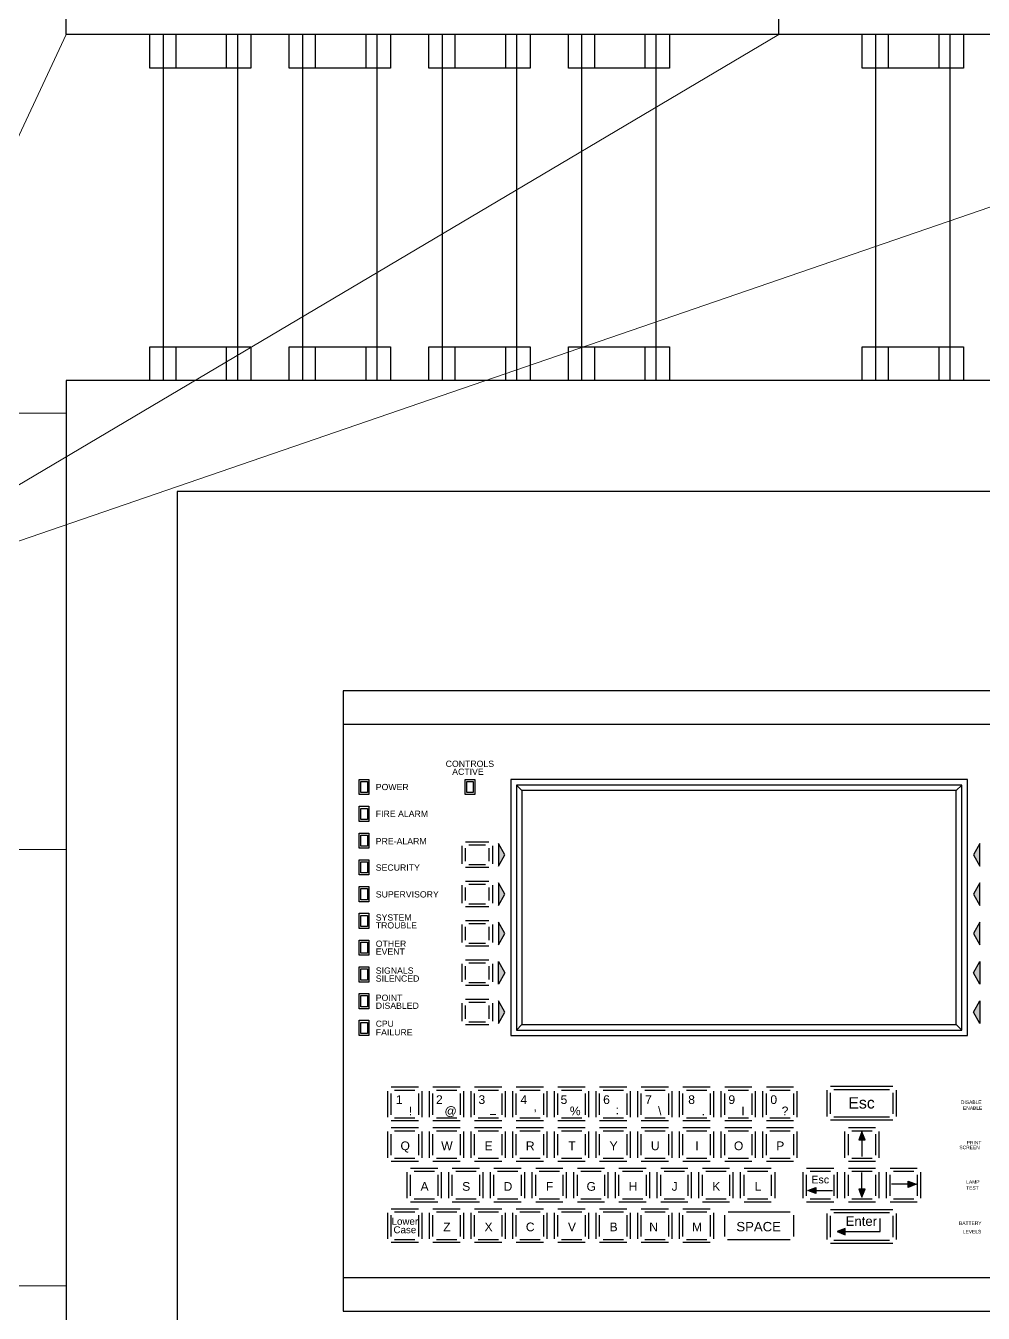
# Model space of a CAD drawing. Extents: x -15 to 256, y 0 to 403.
# Drawn here: x 230.404 to 231.313, y 382.039 to 383.26 of the extents above; entities that cross this region are included whole.
import ezdxf

# ---------------------------------------------------------------- set-up
doc = ezdxf.new("R2010")
doc.units = 0
doc.header["$LTSCALE"] = 0.15
doc.layers.add('DETAILS', color=2, linetype='Continuous')
doc.layers.add('T-TEXT', color=2, linetype='Continuous', lineweight=0)
doc.styles.add('SansSerif_10', font='sanss___.ttf', dxfattribs={"height": 10})
doc.styles.add('SansSerif_3', font='sanss___.ttf', dxfattribs={"height": 24.9})
doc.styles.add('SansSerif_4', font='sanss___.ttf', dxfattribs={"height": 27})
doc.styles.add('SansSerif_5', font='sanss___.ttf', dxfattribs={"height": 20})
doc.styles.add('SansSerif_6', font='sanss___.ttf', dxfattribs={"height": 21.924897})
doc.styles.add('SansSerif_7', font='sanss___.ttf', dxfattribs={"height": 32.481329})
doc.styles.add('SansSerif_8', font='sanss___.ttf', dxfattribs={"height": 17.9})
doc.styles.add('SansSerif_9', font='sanss___.ttf', dxfattribs={"height": 17.539918})

msp = doc.modelspace()

# ---------------------------------------------------------------- hatches: boundary and pattern name
at = {"layer": 'DETAILS'}
for points in [[(230.8526, 382.4632), (230.8587, 382.4741), (230.8526, 382.4849)], [(231.3094, 382.4632), (231.3094, 382.4849), (231.3032, 382.4741)], [(230.8526, 382.4259), (230.8587, 382.4368), (230.8526, 382.4476)], [(231.3094, 382.4259), (231.3094, 382.4476), (231.3032, 382.4368)], [(230.8526, 382.3886), (230.8587, 382.3994), (230.8526, 382.4103)], [(231.3094, 382.3886), (231.3094, 382.4103), (231.3032, 382.3994)], [(230.8526, 382.3513), (230.8587, 382.3621), (230.8526, 382.373)], [(231.3094, 382.3513), (231.3094, 382.373), (231.3032, 382.3621)], [(230.8526, 382.314), (230.8587, 382.3248), (230.8526, 382.3357)], [(231.3094, 382.314), (231.3094, 382.3357), (231.3032, 382.3248)], [(231.1945, 382.2039), (231.2004, 382.2039), (231.1975, 382.2115)], [(231.1537, 382.1528), (231.1537, 382.1587), (231.1461, 382.1558)], [(231.2413, 382.1587), (231.2489, 382.1617), (231.2413, 382.1646)], [(231.1975, 382.1493), (231.2004, 382.1569), (231.1945, 382.1569)], [(231.1816, 382.1138), (231.1816, 382.1197), (231.1741, 382.1168)]]:
    msp.add_hatch(color=3, dxfattribs=at).paths.add_polyline_path(points, flags=0)
at = {"layer": 'T-TEXT'}
h = msp.add_hatch(dxfattribs=at)
h.set_pattern_fill('FP_30', color=256, scale=0.000330921, style=0, pattern_type=2)
h.set_pattern_definition([(0, (134.29805, 365.10528), (0, 0.4136508), []), (90, (134.29805, 365.1053), (-0.8273015, 5e-17), [0.413651, -0.413651]), (90, (134.7117, 365.1053), (-0.8273015, 5e-17), [0, -0.4136508, 0.4136508, 0])])
h.paths.add_polyline_path([(232.6761, 379.1034), (232.6761, 379.6176), (231.5379, 379.6176), (231.6379, 379.4901), (231.1891, 379.7451), (231.2891, 379.6176), (230.2371, 379.6176), (230.2371, 379.1034)], flags=0)
h.paths.add_polyline_path([(231.6379, 379.7045), (231.5379, 379.832), (232.6761, 379.832), (232.6761, 384.2311), (232.3542, 384.2311), (232.3542, 383.9599), (232.3669, 383.9599), (232.3669, 383.9279), (232.4705, 383.9279), (232.4705, 383.252), (232.3669, 383.252), (232.3669, 383.22), (232.3542, 383.22), (232.3542, 382.9558), (232.3669, 382.9558), (232.3669, 382.9238), (232.4705, 382.9238), (232.4705, 381.7127), (232.4864, 381.7127), (232.4864, 381.6287), (232.4705, 381.6287), (232.4705, 380.3812), (230.4427, 380.3812), (230.4427, 382.9238), (230.5219, 382.9238), (230.5219, 382.9558), (230.5345, 382.9558), (230.5345, 383.22), (230.5219, 383.22), (230.5219, 383.252), (230.4427, 383.252), (230.4427, 383.9279), (230.5219, 383.9279), (230.5219, 383.9599), (230.5345, 383.9599), (230.5345, 384.2311), (230.2371, 384.2311), (230.2371, 379.832), (231.2891, 379.832), (231.1891, 379.9595)], flags=0)

# ---------------------------------------------------------------- linework, layer by layer
at = {"layer": 'DETAILS', "color": 3}
for p, q in [((230.4427, 383.252), (230.4427, 383.9279)), ((231.1186, 383.252), (231.1186, 383.9279)), ((232.4705, 383.252), (230.4427, 383.252)), ((230.5219, 383.22), (230.5219, 383.252)), ((230.5345, 383.252), (230.5345, 382.9238)), ((230.5469, 383.22), (230.5469, 383.252)), ((230.5948, 383.22), (230.5948, 383.252)), ((230.6053, 382.9238), (230.6053, 383.252)), ((230.6179, 383.252), (230.6179, 383.22)), ((230.6543, 383.22), (230.6543, 383.252)), ((230.6669, 383.252), (230.6669, 382.9238)), ((230.6792, 383.22), (230.6792, 383.252)), ((230.7272, 383.22), (230.7272, 383.252)), ((230.7376, 382.9238), (230.7376, 383.252)), ((230.7503, 383.252), (230.7503, 383.22)), ((230.7866, 383.22), (230.7866, 383.252)), ((230.7993, 383.252), (230.7993, 382.9238)), ((230.8116, 383.22), (230.8116, 383.252)), ((230.8596, 383.22), (230.8596, 383.252)), ((230.87, 382.9238), (230.87, 383.252)), ((230.8826, 383.252), (230.8826, 383.22)), ((230.919, 383.22), (230.919, 383.252)), ((230.9316, 383.252), (230.9316, 382.9238)), ((230.944, 383.22), (230.944, 383.252)), ((230.992, 383.22), (230.992, 383.252)), ((231.0024, 382.9238), (231.0024, 383.252)), ((231.015, 383.252), (231.015, 383.22)), ((231.1978, 383.22), (231.1978, 383.252)), ((231.2104, 383.252), (231.2104, 382.9238)), ((231.2228, 383.22), (231.2228, 383.252)), ((231.2708, 383.22), (231.2708, 383.252)), ((231.2812, 382.9238), (231.2812, 383.252)), ((231.2938, 383.252), (231.2938, 383.22)), ((230.6179, 383.22), (230.5219, 383.22)), ((230.7503, 383.22), (230.6543, 383.22)), ((230.8826, 383.22), (230.7866, 383.22)), ((231.015, 383.22), (230.919, 383.22)), ((231.2938, 383.22), (231.1978, 383.22)), ((230.5219, 382.9238), (230.5219, 382.9558)), ((230.5219, 382.9558), (230.6179, 382.9558)), ((230.5469, 382.9238), (230.5469, 382.9558)), ((230.5948, 382.9238), (230.5948, 382.9558)), ((230.6179, 382.9558), (230.6179, 382.9238)), ((230.6543, 382.9238), (230.6543, 382.9558)), ((230.6543, 382.9558), (230.7503, 382.9558)), ((230.6792, 382.9238), (230.6792, 382.9558)), ((230.7272, 382.9238), (230.7272, 382.9558)), ((230.7503, 382.9558), (230.7503, 382.9238)), ((230.7866, 382.9238), (230.7866, 382.9558)), ((230.7866, 382.9558), (230.8826, 382.9558)), ((230.8116, 382.9238), (230.8116, 382.9558)), ((230.8596, 382.9238), (230.8596, 382.9558)), ((230.8826, 382.9558), (230.8826, 382.9238)), ((230.919, 382.9238), (230.919, 382.9558)), ((230.919, 382.9558), (231.015, 382.9558)), ((230.944, 382.9238), (230.944, 382.9558)), ((230.992, 382.9238), (230.992, 382.9558)), ((231.015, 382.9558), (231.015, 382.9238)), ((231.1978, 382.9238), (231.1978, 382.9558)), ((231.1978, 382.9558), (231.2938, 382.9558)), ((231.2228, 382.9238), (231.2228, 382.9558)), ((231.2708, 382.9238), (231.2708, 382.9558)), ((231.2938, 382.9558), (231.2938, 382.9238)), ((232.4705, 382.9238), (230.4427, 382.9238)), ((230.4427, 382.9238), (230.4427, 380.3812)), ((232.3654, 382.8187), (230.5478, 382.8187)), ((230.5478, 382.8187), (230.5478, 380.4862)), ((232.2078, 382.6296), (230.7054, 382.6296)), ((230.7054, 382.6296), (230.7054, 382.0412)), ((231.4566, 382.5975), (230.7054, 382.5975)), ((230.7206, 382.5455), (230.7297, 382.5455)), ((230.7206, 382.5311), (230.7206, 382.5455)), ((230.7221, 382.5435), (230.7283, 382.5435)), ((230.7221, 382.533), (230.7221, 382.5435)), ((230.7283, 382.5435), (230.7283, 382.533)), ((230.7297, 382.5455), (230.7297, 382.5311)), ((230.8211, 382.5455), (230.8302, 382.5455)), ((230.8211, 382.5311), (230.8211, 382.5455)), ((230.8226, 382.5435), (230.8287, 382.5435)), ((230.8226, 382.533), (230.8226, 382.5435)), ((230.8287, 382.5435), (230.8287, 382.533)), ((230.8302, 382.5455), (230.8302, 382.5311)), ((231.2975, 382.5455), (230.8645, 382.5455)), ((230.8645, 382.5455), (230.8645, 382.3026)), ((230.875, 382.5349), (230.8697, 382.5402)), ((231.2922, 382.5402), (230.8697, 382.5402)), ((230.8697, 382.5402), (230.8697, 382.3079)), ((231.287, 382.5349), (231.2922, 382.5402)), ((231.2922, 382.3079), (231.2922, 382.5402)), ((231.2975, 382.3026), (231.2975, 382.5455)), ((230.7297, 382.5311), (230.7206, 382.5311)), ((230.7283, 382.533), (230.7221, 382.533)), ((230.8302, 382.5311), (230.8211, 382.5311)), ((230.8287, 382.533), (230.8226, 382.533)), ((230.875, 382.5349), (230.875, 382.3131)), ((231.287, 382.5349), (230.875, 382.5349)), ((231.287, 382.3131), (231.287, 382.5349)), ((230.7206, 382.5201), (230.7297, 382.5201)), ((230.7206, 382.5057), (230.7206, 382.5201)), ((230.7221, 382.5181), (230.7283, 382.5181)), ((230.7221, 382.5076), (230.7221, 382.5181)), ((230.7283, 382.5181), (230.7283, 382.5076)), ((230.7297, 382.5201), (230.7297, 382.5057)), ((230.7297, 382.5057), (230.7206, 382.5057)), ((230.7283, 382.5076), (230.7221, 382.5076)), ((230.7206, 382.4947), (230.7297, 382.4947)), ((230.7206, 382.4803), (230.7206, 382.4947)), ((230.7221, 382.4927), (230.7283, 382.4927)), ((230.7221, 382.4822), (230.7221, 382.4927)), ((230.7283, 382.4927), (230.7283, 382.4822)), ((230.7297, 382.4947), (230.7297, 382.4803)), ((230.7297, 382.4803), (230.7206, 382.4803)), ((230.7283, 382.4822), (230.7221, 382.4822)), ((230.8182, 382.4655), (230.8182, 382.4826)), ((230.8215, 382.4865), (230.8437, 382.4865)), ((230.8215, 382.4679), (230.8215, 382.4803)), ((230.8247, 382.4835), (230.8405, 382.4835)), ((230.8437, 382.4803), (230.8437, 382.4679)), ((230.8469, 382.4826), (230.8469, 382.4655)), ((230.8587, 382.4741), (230.8526, 382.4849)), ((230.8526, 382.4849), (230.8526, 382.4632)), ((231.3094, 382.4849), (231.3032, 382.4741)), ((231.3094, 382.4632), (231.3094, 382.4849)), ((230.7206, 382.4694), (230.7297, 382.4694)), ((230.7206, 382.4549), (230.7206, 382.4694)), ((230.7221, 382.4674), (230.7283, 382.4674)), ((230.7221, 382.4569), (230.7221, 382.4674)), ((230.7283, 382.4674), (230.7283, 382.4569)), ((230.7297, 382.4694), (230.7297, 382.4549)), ((230.8405, 382.4646), (230.8247, 382.4646)), ((230.8526, 382.4632), (230.8587, 382.4741)), ((231.3032, 382.4741), (231.3094, 382.4632)), ((230.7297, 382.4549), (230.7206, 382.4549)), ((230.7283, 382.4569), (230.7221, 382.4569)), ((230.8437, 382.462), (230.8215, 382.462)), ((230.7206, 382.444), (230.7297, 382.444)), ((230.7206, 382.4296), (230.7206, 382.444)), ((230.7221, 382.442), (230.7283, 382.442)), ((230.7221, 382.4315), (230.7221, 382.442)), ((230.7283, 382.442), (230.7283, 382.4315)), ((230.7297, 382.444), (230.7297, 382.4296)), ((230.8182, 382.4282), (230.8182, 382.4453)), ((230.8215, 382.4492), (230.8437, 382.4492)), ((230.8215, 382.4306), (230.8215, 382.443)), ((230.8247, 382.4462), (230.8405, 382.4462)), ((230.8437, 382.443), (230.8437, 382.4306)), ((230.8469, 382.4453), (230.8469, 382.4282)), ((230.8587, 382.4368), (230.8526, 382.4476)), ((230.8526, 382.4476), (230.8526, 382.4259)), ((231.3094, 382.4476), (231.3032, 382.4368)), ((231.3094, 382.4259), (231.3094, 382.4476)), ((230.7297, 382.4296), (230.7206, 382.4296)), ((230.7283, 382.4315), (230.7221, 382.4315)), ((230.8405, 382.4273), (230.8247, 382.4273)), ((230.8526, 382.4259), (230.8587, 382.4368)), ((231.3032, 382.4368), (231.3094, 382.4259)), ((230.7206, 382.4186), (230.7297, 382.4186)), ((230.7206, 382.4042), (230.7206, 382.4186)), ((230.7221, 382.4166), (230.7283, 382.4166)), ((230.7221, 382.4061), (230.7221, 382.4166)), ((230.7283, 382.4166), (230.7283, 382.4061)), ((230.7297, 382.4186), (230.7297, 382.4042)), ((230.8437, 382.4247), (230.8215, 382.4247)), ((230.7297, 382.4042), (230.7206, 382.4042)), ((230.7283, 382.4061), (230.7221, 382.4061)), ((230.8182, 382.3909), (230.8182, 382.408)), ((230.8215, 382.4118), (230.8437, 382.4118)), ((230.8215, 382.3932), (230.8215, 382.4056)), ((230.8247, 382.4089), (230.8405, 382.4089)), ((230.8437, 382.4056), (230.8437, 382.3932)), ((230.8469, 382.408), (230.8469, 382.3909)), ((230.8526, 382.4103), (230.8526, 382.3886)), ((230.8587, 382.3994), (230.8526, 382.4103)), ((231.3094, 382.4103), (231.3032, 382.3994)), ((231.3094, 382.3886), (231.3094, 382.4103)), ((230.7206, 382.3932), (230.7297, 382.3932)), ((230.7206, 382.3788), (230.7206, 382.3932)), ((230.7221, 382.3912), (230.7283, 382.3912)), ((230.7221, 382.3807), (230.7221, 382.3912)), ((230.7283, 382.3912), (230.7283, 382.3807)), ((230.7297, 382.3932), (230.7297, 382.3788)), ((230.8405, 382.39), (230.8247, 382.39)), ((230.8526, 382.3886), (230.8587, 382.3994)), ((231.3032, 382.3994), (231.3094, 382.3886)), ((230.7297, 382.3788), (230.7206, 382.3788)), ((230.7283, 382.3807), (230.7221, 382.3807)), ((230.8437, 382.3873), (230.8215, 382.3873)), ((230.7206, 382.3678), (230.7297, 382.3678)), ((230.7206, 382.3534), (230.7206, 382.3678)), ((230.7221, 382.3658), (230.7283, 382.3658)), ((230.7221, 382.3553), (230.7221, 382.3658)), ((230.7283, 382.3658), (230.7283, 382.3553)), ((230.7297, 382.3678), (230.7297, 382.3534)), ((230.8182, 382.3536), (230.8182, 382.3707)), ((230.8215, 382.3745), (230.8437, 382.3745)), ((230.8215, 382.3559), (230.8215, 382.3683)), ((230.8247, 382.3716), (230.8405, 382.3716)), ((230.8437, 382.3683), (230.8437, 382.3559)), ((230.8469, 382.3707), (230.8469, 382.3536)), ((230.8526, 382.373), (230.8587, 382.3621)), ((230.8526, 382.3513), (230.8526, 382.373)), ((231.3032, 382.3621), (231.3094, 382.373)), ((231.3094, 382.373), (231.3094, 382.3513)), ((230.7297, 382.3534), (230.7206, 382.3534)), ((230.7283, 382.3553), (230.7221, 382.3553)), ((230.8587, 382.3621), (230.8526, 382.3513)), ((231.3094, 382.3513), (231.3032, 382.3621)), ((230.7206, 382.3425), (230.7297, 382.3425)), ((230.7206, 382.328), (230.7206, 382.3425)), ((230.7297, 382.3425), (230.7297, 382.328)), ((230.8437, 382.35), (230.8215, 382.35)), ((230.8405, 382.3527), (230.8247, 382.3527)), ((230.7221, 382.3405), (230.7283, 382.3405)), ((230.7221, 382.33), (230.7221, 382.3405)), ((230.7283, 382.33), (230.7221, 382.33)), ((230.7283, 382.3405), (230.7283, 382.33)), ((230.8182, 382.3163), (230.8182, 382.3334)), ((230.8215, 382.3372), (230.8437, 382.3372)), ((230.8215, 382.3186), (230.8215, 382.331)), ((230.8247, 382.3343), (230.8405, 382.3343)), ((230.8437, 382.331), (230.8437, 382.3186)), ((230.8469, 382.3334), (230.8469, 382.3163)), ((230.8587, 382.3248), (230.8526, 382.3357)), ((230.8526, 382.3357), (230.8526, 382.314)), ((231.3032, 382.3248), (231.3094, 382.3357)), ((231.3094, 382.3357), (231.3094, 382.314)), ((230.7297, 382.328), (230.7206, 382.328)), ((230.7206, 382.3171), (230.7297, 382.3171)), ((230.7206, 382.3027), (230.7206, 382.3171)), ((230.7297, 382.3171), (230.7297, 382.3027)), ((230.8526, 382.314), (230.8587, 382.3248)), ((231.3094, 382.314), (231.3032, 382.3248)), ((230.7221, 382.3151), (230.7283, 382.3151)), ((230.7221, 382.3046), (230.7221, 382.3151)), ((230.7283, 382.3046), (230.7221, 382.3046)), ((230.7283, 382.3151), (230.7283, 382.3046)), ((230.8437, 382.3127), (230.8215, 382.3127)), ((230.8405, 382.3154), (230.8247, 382.3154)), ((230.8697, 382.3079), (230.875, 382.3131)), ((230.8697, 382.3079), (231.2922, 382.3079)), ((230.875, 382.3131), (231.287, 382.3131)), ((231.287, 382.3131), (231.2922, 382.3079)), ((230.7297, 382.3027), (230.7206, 382.3027)), ((230.8645, 382.3026), (231.2975, 382.3026)), ((230.7477, 382.2253), (230.7477, 382.25)), ((230.751, 382.2539), (230.7768, 382.2539)), ((230.751, 382.2276), (230.751, 382.2477)), ((230.7542, 382.2509), (230.7735, 382.2509)), ((230.7768, 382.2477), (230.7768, 382.2276)), ((230.78, 382.25), (230.78, 382.2253)), ((230.7873, 382.2253), (230.7873, 382.25)), ((230.7905, 382.2539), (230.8163, 382.2539)), ((230.7905, 382.2276), (230.7905, 382.2477)), ((230.7938, 382.2509), (230.8131, 382.2509)), ((230.8163, 382.2477), (230.8163, 382.2276)), ((230.8195, 382.25), (230.8195, 382.2253)), ((230.8268, 382.2253), (230.8268, 382.25)), ((230.83, 382.2539), (230.8558, 382.2539)), ((230.83, 382.2276), (230.83, 382.2477)), ((230.8333, 382.2509), (230.8526, 382.2509)), ((230.8558, 382.2477), (230.8558, 382.2276)), ((230.8591, 382.25), (230.8591, 382.2253)), ((230.8663, 382.2253), (230.8663, 382.25)), ((230.8696, 382.2539), (230.8954, 382.2539)), ((230.8696, 382.2276), (230.8696, 382.2477)), ((230.8728, 382.2509), (230.8921, 382.2509)), ((230.8954, 382.2477), (230.8954, 382.2276)), ((230.8986, 382.25), (230.8986, 382.2253)), ((230.9059, 382.2253), (230.9059, 382.25)), ((230.9091, 382.2539), (230.9349, 382.2539)), ((230.9091, 382.2276), (230.9091, 382.2477)), ((230.9124, 382.2509), (230.9317, 382.2509)), ((230.9349, 382.2477), (230.9349, 382.2276)), ((230.9381, 382.25), (230.9381, 382.2253)), ((230.9454, 382.2253), (230.9454, 382.25)), ((230.9486, 382.2539), (230.9744, 382.2539)), ((230.9486, 382.2276), (230.9486, 382.2477)), ((230.9519, 382.2509), (230.9712, 382.2509)), ((230.9744, 382.2477), (230.9744, 382.2276)), ((230.9777, 382.25), (230.9777, 382.2253)), ((230.9849, 382.2253), (230.9849, 382.25)), ((230.9882, 382.2539), (231.014, 382.2539)), ((230.9882, 382.2276), (230.9882, 382.2477)), ((230.9914, 382.2509), (231.0107, 382.2509)), ((231.014, 382.2477), (231.014, 382.2276)), ((231.0172, 382.25), (231.0172, 382.2253)), ((231.0245, 382.2253), (231.0245, 382.25)), ((231.0277, 382.2539), (231.0535, 382.2539)), ((231.0277, 382.2276), (231.0277, 382.2477)), ((231.031, 382.2509), (231.0503, 382.2509)), ((231.0535, 382.2477), (231.0535, 382.2276)), ((231.0567, 382.25), (231.0567, 382.2253)), ((231.064, 382.2253), (231.064, 382.25)), ((231.0673, 382.2539), (231.093, 382.2539)), ((231.0673, 382.2276), (231.0673, 382.2477)), ((231.0705, 382.2509), (231.0898, 382.2509)), ((231.093, 382.2477), (231.093, 382.2276)), ((231.0963, 382.25), (231.0963, 382.2253)), ((231.1035, 382.2253), (231.1035, 382.25)), ((231.1068, 382.2539), (231.1326, 382.2539)), ((231.1068, 382.2276), (231.1068, 382.2477)), ((231.11, 382.2509), (231.1293, 382.2509)), ((231.1326, 382.2477), (231.1326, 382.2276)), ((231.1358, 382.25), (231.1358, 382.2253)), ((231.1644, 382.2259), (231.1644, 382.2507)), ((231.1676, 382.2545), (231.2268, 382.2545)), ((231.1676, 382.2283), (231.1676, 382.2483)), ((231.1709, 382.2516), (231.2236, 382.2516)), ((231.2268, 382.2483), (231.2268, 382.2283)), ((231.23, 382.2507), (231.23, 382.2259)), ((230.7768, 382.2218), (230.751, 382.2218)), ((230.7735, 382.2244), (230.7542, 382.2244)), ((230.8163, 382.2218), (230.7905, 382.2218)), ((230.8131, 382.2244), (230.7938, 382.2244)), ((230.8558, 382.2218), (230.83, 382.2218)), ((230.8526, 382.2244), (230.8333, 382.2244)), ((230.8954, 382.2218), (230.8696, 382.2218)), ((230.8921, 382.2244), (230.8728, 382.2244)), ((230.9349, 382.2218), (230.9091, 382.2218)), ((230.9317, 382.2244), (230.9124, 382.2244)), ((230.9744, 382.2218), (230.9486, 382.2218)), ((230.9712, 382.2244), (230.9519, 382.2244)), ((231.014, 382.2218), (230.9882, 382.2218)), ((231.0107, 382.2244), (230.9914, 382.2244)), ((231.0535, 382.2218), (231.0277, 382.2218)), ((231.0503, 382.2244), (231.031, 382.2244)), ((231.093, 382.2218), (231.0673, 382.2218)), ((231.0898, 382.2244), (231.0705, 382.2244)), ((231.1326, 382.2218), (231.1068, 382.2218)), ((231.1293, 382.2244), (231.11, 382.2244)), ((231.2268, 382.2224), (231.1676, 382.2224)), ((231.2236, 382.2251), (231.1709, 382.2251)), ((230.7477, 382.1868), (230.7477, 382.2116)), ((230.751, 382.2154), (230.7768, 382.2154)), ((230.751, 382.1892), (230.751, 382.2092)), ((230.7542, 382.2124), (230.7735, 382.2124)), ((230.7768, 382.2092), (230.7768, 382.1892)), ((230.78, 382.2116), (230.78, 382.1868)), ((230.7873, 382.1868), (230.7873, 382.2116)), ((230.7905, 382.2154), (230.8163, 382.2154)), ((230.7905, 382.1892), (230.7905, 382.2092)), ((230.7938, 382.2124), (230.8131, 382.2124)), ((230.8163, 382.2092), (230.8163, 382.1892)), ((230.8195, 382.2116), (230.8195, 382.1868)), ((230.8268, 382.1868), (230.8268, 382.2116)), ((230.83, 382.2154), (230.8558, 382.2154)), ((230.83, 382.1892), (230.83, 382.2092)), ((230.8333, 382.2124), (230.8526, 382.2124)), ((230.8558, 382.2092), (230.8558, 382.1892)), ((230.8591, 382.2116), (230.8591, 382.1868)), ((230.8663, 382.1868), (230.8663, 382.2116)), ((230.8696, 382.2154), (230.8954, 382.2154)), ((230.8696, 382.1892), (230.8696, 382.2092)), ((230.8728, 382.2124), (230.8921, 382.2124)), ((230.8954, 382.2092), (230.8954, 382.1892)), ((230.8986, 382.2116), (230.8986, 382.1868)), ((230.9059, 382.1868), (230.9059, 382.2116)), ((230.9091, 382.2154), (230.9349, 382.2154)), ((230.9091, 382.1892), (230.9091, 382.2092)), ((230.9124, 382.2124), (230.9317, 382.2124)), ((230.9349, 382.2092), (230.9349, 382.1892)), ((230.9381, 382.2116), (230.9381, 382.1868)), ((230.9454, 382.1868), (230.9454, 382.2116)), ((230.9486, 382.2154), (230.9744, 382.2154)), ((230.9486, 382.1892), (230.9486, 382.2092)), ((230.9519, 382.2124), (230.9712, 382.2124)), ((230.9744, 382.2092), (230.9744, 382.1892)), ((230.9777, 382.2116), (230.9777, 382.1868)), ((230.9849, 382.1868), (230.9849, 382.2116)), ((230.9882, 382.2154), (231.014, 382.2154)), ((230.9882, 382.1892), (230.9882, 382.2092)), ((230.9914, 382.2124), (231.0107, 382.2124)), ((231.014, 382.2092), (231.014, 382.1892)), ((231.0172, 382.2116), (231.0172, 382.1868)), ((231.0245, 382.1868), (231.0245, 382.2116)), ((231.0277, 382.2154), (231.0535, 382.2154)), ((231.0277, 382.1892), (231.0277, 382.2092)), ((231.031, 382.2124), (231.0503, 382.2124)), ((231.0535, 382.2092), (231.0535, 382.1892)), ((231.0567, 382.2116), (231.0567, 382.1868)), ((231.064, 382.1868), (231.064, 382.2116)), ((231.0673, 382.2154), (231.093, 382.2154)), ((231.0673, 382.1892), (231.0673, 382.2092)), ((231.0705, 382.2124), (231.0898, 382.2124)), ((231.093, 382.2092), (231.093, 382.1892)), ((231.0963, 382.2116), (231.0963, 382.1868)), ((231.1035, 382.1868), (231.1035, 382.2116)), ((231.1068, 382.2154), (231.1326, 382.2154)), ((231.1068, 382.1892), (231.1068, 382.2092)), ((231.11, 382.2124), (231.1293, 382.2124)), ((231.1326, 382.2092), (231.1326, 382.1892)), ((231.1358, 382.2116), (231.1358, 382.1868)), ((231.1813, 382.1868), (231.1813, 382.2116)), ((231.1846, 382.2154), (231.2104, 382.2154)), ((231.1846, 382.1892), (231.1846, 382.2092)), ((231.1878, 382.2124), (231.2071, 382.2124)), ((231.1975, 382.2115), (231.1945, 382.2039)), ((231.2004, 382.2039), (231.1975, 382.2115)), ((231.2104, 382.2092), (231.2104, 382.1892)), ((231.2136, 382.2116), (231.2136, 382.1868)), ((231.1945, 382.2039), (231.2004, 382.2039)), ((231.1975, 382.2039), (231.1975, 382.188)), ((230.7768, 382.1833), (230.751, 382.1833)), ((230.7735, 382.1859), (230.7542, 382.1859)), ((230.8163, 382.1833), (230.7905, 382.1833)), ((230.8131, 382.1859), (230.7938, 382.1859)), ((230.8558, 382.1833), (230.83, 382.1833)), ((230.8526, 382.1859), (230.8333, 382.1859)), ((230.8954, 382.1833), (230.8696, 382.1833)), ((230.8921, 382.1859), (230.8728, 382.1859)), ((230.9349, 382.1833), (230.9091, 382.1833)), ((230.9317, 382.1859), (230.9124, 382.1859)), ((230.9744, 382.1833), (230.9486, 382.1833)), ((230.9712, 382.1859), (230.9519, 382.1859)), ((231.014, 382.1833), (230.9882, 382.1833)), ((231.0107, 382.1859), (230.9914, 382.1859)), ((231.0535, 382.1833), (231.0277, 382.1833)), ((231.0503, 382.1859), (231.031, 382.1859)), ((231.093, 382.1833), (231.0673, 382.1833)), ((231.0898, 382.1859), (231.0705, 382.1859)), ((231.1326, 382.1833), (231.1068, 382.1833)), ((231.1293, 382.1859), (231.11, 382.1859)), ((231.2104, 382.1833), (231.1846, 382.1833)), ((231.2071, 382.1859), (231.1878, 382.1859)), ((230.7661, 382.1483), (230.7661, 382.1731)), ((230.7694, 382.1769), (230.7951, 382.1769)), ((230.7694, 382.1507), (230.7694, 382.1707)), ((230.7726, 382.174), (230.7919, 382.174)), ((230.7951, 382.1707), (230.7951, 382.1507)), ((230.7984, 382.1731), (230.7984, 382.1483)), ((230.8056, 382.1483), (230.8056, 382.1731)), ((230.8089, 382.1769), (230.8347, 382.1769)), ((230.8089, 382.1507), (230.8089, 382.1707)), ((230.8121, 382.174), (230.8314, 382.174)), ((230.8347, 382.1707), (230.8347, 382.1507)), ((230.8379, 382.1731), (230.8379, 382.1483)), ((230.8452, 382.1483), (230.8452, 382.1731)), ((230.8484, 382.1769), (230.8742, 382.1769)), ((230.8484, 382.1507), (230.8484, 382.1707)), ((230.8517, 382.174), (230.871, 382.174)), ((230.8742, 382.1707), (230.8742, 382.1507)), ((230.8775, 382.1731), (230.8775, 382.1483)), ((230.8847, 382.1483), (230.8847, 382.1731)), ((230.888, 382.1769), (230.9137, 382.1769)), ((230.888, 382.1507), (230.888, 382.1707)), ((230.8912, 382.174), (230.9105, 382.174)), ((230.9137, 382.1707), (230.9137, 382.1507)), ((230.917, 382.1731), (230.917, 382.1483)), ((230.9242, 382.1483), (230.9242, 382.1731)), ((230.9275, 382.1769), (230.9533, 382.1769)), ((230.9275, 382.1507), (230.9275, 382.1707)), ((230.9307, 382.174), (230.95, 382.174)), ((230.9533, 382.1707), (230.9533, 382.1507)), ((230.9565, 382.1731), (230.9565, 382.1483)), ((230.9638, 382.1483), (230.9638, 382.1731)), ((230.967, 382.1769), (230.9928, 382.1769)), ((230.967, 382.1507), (230.967, 382.1707)), ((230.9703, 382.174), (230.9896, 382.174)), ((230.9928, 382.1707), (230.9928, 382.1507)), ((230.9961, 382.1731), (230.9961, 382.1483)), ((231.0033, 382.1483), (231.0033, 382.1731)), ((231.0066, 382.1769), (231.0323, 382.1769)), ((231.0066, 382.1507), (231.0066, 382.1707)), ((231.0098, 382.174), (231.0291, 382.174)), ((231.0323, 382.1707), (231.0323, 382.1507)), ((231.0356, 382.1731), (231.0356, 382.1483)), ((231.0428, 382.1483), (231.0428, 382.1731)), ((231.0461, 382.1769), (231.0719, 382.1769)), ((231.0461, 382.1507), (231.0461, 382.1707)), ((231.0493, 382.174), (231.0686, 382.174)), ((231.0719, 382.1707), (231.0719, 382.1507)), ((231.0751, 382.1731), (231.0751, 382.1483)), ((231.0824, 382.1483), (231.0824, 382.1731)), ((231.0856, 382.1769), (231.1114, 382.1769)), ((231.0856, 382.1507), (231.0856, 382.1707)), ((231.0889, 382.174), (231.1082, 382.174)), ((231.1114, 382.1707), (231.1114, 382.1507)), ((231.1147, 382.1731), (231.1147, 382.1483)), ((231.1418, 382.1483), (231.1418, 382.1731)), ((231.145, 382.1769), (231.1708, 382.1769)), ((231.145, 382.1507), (231.145, 382.1707)), ((231.1483, 382.174), (231.1676, 382.174)), ((231.1708, 382.1707), (231.1708, 382.1507)), ((231.1741, 382.1731), (231.1741, 382.1483)), ((231.1813, 382.1483), (231.1813, 382.1731)), ((231.1846, 382.1769), (231.2104, 382.1769)), ((231.1846, 382.1507), (231.1846, 382.1707)), ((231.1878, 382.174), (231.2071, 382.174)), ((231.1975, 382.1569), (231.1975, 382.1728)), ((231.2104, 382.1707), (231.2104, 382.1507)), ((231.2136, 382.1731), (231.2136, 382.1483)), ((231.2209, 382.1483), (231.2209, 382.1731)), ((231.2241, 382.1769), (231.2499, 382.1769)), ((231.2241, 382.1507), (231.2241, 382.1707)), ((231.2273, 382.174), (231.2467, 382.174)), ((231.2499, 382.1707), (231.2499, 382.1507)), ((231.2531, 382.1731), (231.2531, 382.1483)), ((231.1461, 382.1558), (231.1537, 382.1587)), ((231.1537, 382.1587), (231.1537, 382.1528)), ((231.2413, 382.1617), (231.2254, 382.1617)), ((231.2413, 382.1646), (231.2489, 382.1617)), ((231.2413, 382.1587), (231.2413, 382.1646)), ((231.2489, 382.1617), (231.2413, 382.1587)), ((230.7919, 382.1474), (230.7726, 382.1474)), ((230.8314, 382.1474), (230.8121, 382.1474)), ((230.871, 382.1474), (230.8517, 382.1474)), ((230.9105, 382.1474), (230.8912, 382.1474)), ((230.95, 382.1474), (230.9307, 382.1474)), ((230.9896, 382.1474), (230.9703, 382.1474)), ((231.0291, 382.1474), (231.0098, 382.1474)), ((231.0686, 382.1474), (231.0493, 382.1474)), ((231.1082, 382.1474), (231.0889, 382.1474)), ((231.1537, 382.1528), (231.1461, 382.1558)), ((231.1676, 382.1474), (231.1483, 382.1474)), ((231.1537, 382.1558), (231.1695, 382.1558)), ((231.2071, 382.1474), (231.1878, 382.1474)), ((231.2004, 382.1569), (231.1945, 382.1569)), ((231.1945, 382.1569), (231.1975, 382.1493)), ((231.1975, 382.1493), (231.2004, 382.1569)), ((231.2467, 382.1474), (231.2273, 382.1474)), ((230.7477, 382.1098), (230.7477, 382.1346)), ((230.751, 382.1384), (230.7768, 382.1384)), ((230.7542, 382.1355), (230.7735, 382.1355)), ((230.7951, 382.1448), (230.7694, 382.1448)), ((230.78, 382.1346), (230.78, 382.1098)), ((230.7873, 382.1098), (230.7873, 382.1346)), ((230.7905, 382.1384), (230.8163, 382.1384)), ((230.7938, 382.1355), (230.8131, 382.1355)), ((230.8347, 382.1448), (230.8089, 382.1448)), ((230.8195, 382.1346), (230.8195, 382.1098)), ((230.8268, 382.1098), (230.8268, 382.1346)), ((230.83, 382.1384), (230.8558, 382.1384)), ((230.8333, 382.1355), (230.8526, 382.1355)), ((230.8742, 382.1448), (230.8484, 382.1448)), ((230.8591, 382.1346), (230.8591, 382.1098)), ((230.8663, 382.1098), (230.8663, 382.1346)), ((230.8696, 382.1384), (230.8954, 382.1384)), ((230.8728, 382.1355), (230.8921, 382.1355)), ((230.9137, 382.1448), (230.888, 382.1448)), ((230.8986, 382.1346), (230.8986, 382.1098)), ((230.9059, 382.1098), (230.9059, 382.1346)), ((230.9091, 382.1384), (230.9349, 382.1384)), ((230.9124, 382.1355), (230.9317, 382.1355)), ((230.9533, 382.1448), (230.9275, 382.1448)), ((230.9381, 382.1346), (230.9381, 382.1098)), ((230.9454, 382.1098), (230.9454, 382.1346)), ((230.9486, 382.1384), (230.9744, 382.1384)), ((230.9519, 382.1355), (230.9712, 382.1355)), ((230.9928, 382.1448), (230.967, 382.1448)), ((230.9777, 382.1346), (230.9777, 382.1098)), ((230.9849, 382.1098), (230.9849, 382.1346)), ((230.9882, 382.1384), (231.014, 382.1384)), ((230.9914, 382.1355), (231.0107, 382.1355)), ((231.0323, 382.1448), (231.0066, 382.1448)), ((231.0172, 382.1346), (231.0172, 382.1098)), ((231.0245, 382.1098), (231.0245, 382.1346)), ((231.0277, 382.1384), (231.0535, 382.1384)), ((231.031, 382.1355), (231.0503, 382.1355)), ((231.0719, 382.1448), (231.0461, 382.1448)), ((231.0567, 382.1346), (231.0567, 382.1098)), ((231.0705, 382.1355), (231.1293, 382.1355)), ((231.1114, 382.1448), (231.0856, 382.1448)), ((231.1708, 382.1448), (231.145, 382.1448)), ((231.1644, 382.1092), (231.1644, 382.1339)), ((231.1676, 382.1378), (231.2268, 382.1378)), ((231.1709, 382.1348), (231.2236, 382.1348)), ((231.2104, 382.1448), (231.1846, 382.1448)), ((231.2499, 382.1448), (231.2241, 382.1448)), ((231.23, 382.1339), (231.23, 382.1092)), ((230.751, 382.1122), (230.751, 382.1322)), ((230.7768, 382.1322), (230.7768, 382.1122)), ((230.7905, 382.1122), (230.7905, 382.1322)), ((230.8163, 382.1322), (230.8163, 382.1122)), ((230.83, 382.1122), (230.83, 382.1322)), ((230.8558, 382.1322), (230.8558, 382.1122)), ((230.8696, 382.1122), (230.8696, 382.1322)), ((230.8954, 382.1322), (230.8954, 382.1122)), ((230.9091, 382.1122), (230.9091, 382.1322)), ((230.9349, 382.1322), (230.9349, 382.1122)), ((230.9486, 382.1122), (230.9486, 382.1322)), ((230.9744, 382.1322), (230.9744, 382.1122)), ((230.9882, 382.1122), (230.9882, 382.1322)), ((231.014, 382.1322), (231.014, 382.1122)), ((231.0277, 382.1122), (231.0277, 382.1322)), ((231.0535, 382.1322), (231.0535, 382.1122)), ((231.0673, 382.1122), (231.0673, 382.1322)), ((231.1326, 382.1322), (231.1326, 382.1122)), ((231.1676, 382.1115), (231.1676, 382.1316)), ((231.2147, 382.1168), (231.2147, 382.1292)), ((231.2268, 382.1316), (231.2268, 382.1115)), ((231.1816, 382.1197), (231.1741, 382.1168)), ((231.1741, 382.1168), (231.1816, 382.1138)), ((231.1816, 382.1138), (231.1816, 382.1197)), ((231.1816, 382.1168), (231.2147, 382.1168)), ((230.7768, 382.1063), (230.751, 382.1063)), ((230.7735, 382.1089), (230.7542, 382.1089)), ((230.8163, 382.1063), (230.7905, 382.1063)), ((230.8131, 382.1089), (230.7938, 382.1089)), ((230.8558, 382.1063), (230.83, 382.1063)), ((230.8526, 382.1089), (230.8333, 382.1089)), ((230.8954, 382.1063), (230.8696, 382.1063)), ((230.8921, 382.1089), (230.8728, 382.1089)), ((230.9349, 382.1063), (230.9091, 382.1063)), ((230.9317, 382.1089), (230.9124, 382.1089)), ((230.9744, 382.1063), (230.9486, 382.1063)), ((230.9712, 382.1089), (230.9519, 382.1089)), ((231.014, 382.1063), (230.9882, 382.1063)), ((231.0107, 382.1089), (230.9914, 382.1089)), ((231.0535, 382.1063), (231.0277, 382.1063)), ((231.0503, 382.1089), (231.031, 382.1089)), ((231.1293, 382.1089), (231.0699, 382.1089)), ((231.2268, 382.1056), (231.1676, 382.1056)), ((231.2236, 382.1083), (231.1709, 382.1083)), ((230.7054, 382.0733), (231.4566, 382.0733)), ((230.7054, 382.0412), (232.2078, 382.0412))]:
    msp.add_line(p, q, dxfattribs=at)
at = {"layer": 'T-TEXT'}
for p, q in [((230.4427, 383.252), (230.1833, 382.6979)), ((231.1186, 383.252), (230.1833, 382.6979)), ((231.7946, 383.252), (230.1833, 382.6979)), ((230.5219, 383.252), (230.4427, 383.252)), ((230.4427, 380.3812), (230.4427, 382.9238)), ((230.4427, 382.9238), (230.5219, 382.9238))]:
    msp.add_line(p, q, dxfattribs=at)

# ---------------------------------------------------------------- texts
at = {"layer": 'DETAILS', "color": 3, "line_spacing_factor": 0.959149}
for s, insert, char_height, width, attachment_point, style in [('CONTROLS', (230.8026, 382.5633), 0.00592, 0.053936, 1, 'SansSerif_8'), ('ACTIVE', (230.8088, 382.5558), 0.00592, 0.034975, 1, 'SansSerif_8'), ('POWER', (230.7363, 382.5413), 0.00592, 0.036632, 1, 'SansSerif_8'), ('FIRE ALARM', (230.7363, 382.5159), 0.00592, 0.058169, 1, 'SansSerif_8'), ('PRE-ALARM', (230.7363, 382.4899), 0.00592, 0.056513, 1, 'SansSerif_8'), ('SECURITY', (230.7363, 382.4649), 0.00592, 0.048965, 1, 'SansSerif_8'), ('SUPERVISORY', (230.7363, 382.4395), 0.005923, 0.069859, 1, 'SansSerif_8'), ('SYSTEM', (230.7363, 382.4176), 0.00592, 0.039853, 1, 'SansSerif_8'), ('TROUBLE', (230.7363, 382.4101), 0.00592, 0.045836, 1, 'SansSerif_8'), ('OTHER', (230.7363, 382.3927), 0.00592, 0.033963, 1, 'SansSerif_8'), ('EVENT', (230.7363, 382.3852), 0.00592, 0.032306, 1, 'SansSerif_8'), ('SIGNALS', (230.7363, 382.3672), 0.00592, 0.04197, 1, 'SansSerif_8'), ('SILENCED', (230.7363, 382.3597), 0.00592, 0.048413, 1, 'SansSerif_8'), ('POINT', (230.7363, 382.3414), 0.00592, 0.029637, 1, 'SansSerif_8'), ('DISABLED', (230.7363, 382.3339), 0.00592, 0.047861, 1, 'SansSerif_8'), ('CPU', (230.7363, 382.3168), 0.0058, 0.020771, 1, 'SansSerif_9'), ('FAILURE', (230.7363, 382.3087), 0.00592, 0.040958, 1, 'SansSerif_8'), ('\\fSansSerif|b0|i0|c178|p34|;1', (230.7585, 382.246), 0.00824, 0.007554, 2, 'SansSerif_3'), ('\\fSansSerif|b0|i0|c178|p34|;2', (230.7966, 382.246), 0.00824, 0.007554, 2, 'SansSerif_3'), ('\\fSansSerif|b0|i0|c178|p34|;3', (230.8369, 382.246), 0.00824, 0.007554, 2, 'SansSerif_3'), ('\\fSansSerif|b0|i0|c178|p34|;4', (230.8767, 382.246), 0.00824, 0.007554, 2, 'SansSerif_3'), ('\\fSansSerif|b0|i0|c178|p34|;5', (230.9148, 382.246), 0.00824, 0.007554, 2, 'SansSerif_3'), ('\\fSansSerif|b0|i0|c178|p34|;6', (230.9552, 382.246), 0.00824, 0.007554, 2, 'SansSerif_3'), ('\\fSansSerif|b0|i0|c178|p34|;7', (230.995, 382.246), 0.00824, 0.007554, 2, 'SansSerif_3'), ('\\fSansSerif|b0|i0|c178|p34|;8', (231.0359, 382.246), 0.00824, 0.007554, 2, 'SansSerif_3'), ('\\fSansSerif|b0|i0|c178|p34|;9', (231.074, 382.246), 0.00824, 0.007554, 2, 'SansSerif_3'), ('\\fSansSerif|b0|i0|c178|p34|;0', (231.1138, 382.246), 0.00824, 0.007554, 2, 'SansSerif_3'), ('Esc', (231.1971, 382.2442), 0.01075, 0.030424, 2, 'SansSerif_7'), ('\\fSansSerif|b0|i0|c178|p34|;!', (230.7692, 382.2353), 0.00824, 0.003713, 2, 'SansSerif_3'), ('\\fSansSerif|b0|i0|c178|p34|;@', (230.8073, 382.2353), 0.00824, 0.0137, 2, 'SansSerif_3'), ('\\fSansSerif|b0|i0|c178|p34|;,', (230.8875, 382.2396), 0.00824, 0.003713, 2, 'SansSerif_3'), ('\\fSansSerif|b0|i0|c178|p34|;%', (230.9255, 382.2353), 0.00824, 0.012035, 2, 'SansSerif_3'), ('\\fSansSerif|b0|i0|c178|p34|;:', (230.9655, 382.2363), 0.00824, 0.003713, 2, 'SansSerif_3'), ('\\fSansSerif|b0|i0|c178|p34|;\\\\', (231.0057, 382.2353), 0.00824, 0.003713, 2, 'SansSerif_3'), ('\\fSansSerif|b0|i0|c178|p34|;I', (231.0847, 382.2353), 0.00824, 0.003713, 2, 'SansSerif_3'), ('\\fSansSerif|b0|i0|c178|p34|;?', (231.1245, 382.2353), 0.00824, 0.007554, 2, 'SansSerif_3'), ('DISABLE', (231.2914, 382.2411), 0.00331, 0.02283, 1, 'SansSerif_10'), ('ENABLE', (231.2934, 382.2355), 0.00331, 0.021339, 1, 'SansSerif_10'), ('\\fSansSerif|b0|i0|c178|p34|;=', (230.8474, 382.2306), 0.00824, 0.007938, 2, 'SansSerif_3'), ('\\fSansSerif|b0|i0|c178|p34|;.', (231.047, 382.2351), 0.00824, 0.003713, 2, 'SansSerif_3'), ('\\fSansSerif|b0|i0|c178|p34|;Q', (230.7642, 382.2022), 0.00824, 0.010499, 2, 'SansSerif_3'), ('\\fSansSerif|b0|i0|c178|p34|;W', (230.8038, 382.2022), 0.00824, 0.012803, 2, 'SansSerif_3'), ('\\fSansSerif|b0|i0|c178|p34|;E', (230.8433, 382.2022), 0.00824, 0.008962, 2, 'SansSerif_3'), ('\\fSansSerif|b0|i0|c178|p34|;R', (230.8828, 382.2022), 0.00824, 0.009731, 2, 'SansSerif_3'), ('\\fSansSerif|b0|i0|c178|p34|;T', (230.9224, 382.2022), 0.00824, 0.008322, 2, 'SansSerif_3'), ('\\fSansSerif|b0|i0|c178|p34|;Y', (230.9619, 382.2022), 0.00824, 0.008962, 2, 'SansSerif_3'), ('\\fSansSerif|b0|i0|c178|p34|;U', (231.0014, 382.2022), 0.00824, 0.009731, 2, 'SansSerif_3'), ('\\fSansSerif|b0|i0|c178|p34|;I', (231.041, 382.2022), 0.00824, 0.003713, 2, 'SansSerif_3'), ('\\fSansSerif|b0|i0|c178|p34|;O', (231.0805, 382.2022), 0.00824, 0.010499, 2, 'SansSerif_3'), ('\\fSansSerif|b0|i0|c178|p34|;P', (231.12, 382.2022), 0.00824, 0.008962, 2, 'SansSerif_3'), ('SCREEN', (231.2899, 382.1982), 0.00331, 0.022522, 1, 'SansSerif_10'), ('PRINT', (231.2969, 382.2027), 0.00331, 0.016248, 1, 'SansSerif_10'), ('\\fSansSerif|b0|i0|c178|p34|;A', (230.7826, 382.1637), 0.00824, 0.008962, 2, 'SansSerif_3'), ('\\fSansSerif|b0|i0|c178|p34|;S', (230.8221, 382.1637), 0.00824, 0.008962, 2, 'SansSerif_3'), ('\\fSansSerif|b0|i0|c178|p34|;D', (230.8617, 382.1637), 0.00824, 0.009731, 2, 'SansSerif_3'), ('\\fSansSerif|b0|i0|c178|p34|;F', (230.9012, 382.1637), 0.00824, 0.008322, 2, 'SansSerif_3'), ('\\fSansSerif|b0|i0|c178|p34|;G', (230.9407, 382.1637), 0.00824, 0.010499, 2, 'SansSerif_3'), ('\\fSansSerif|b0|i0|c178|p34|;H', (230.9803, 382.1637), 0.00824, 0.009731, 2, 'SansSerif_3'), ('\\fSansSerif|b0|i0|c178|p34|;J', (231.0198, 382.1637), 0.00824, 0.006786, 2, 'SansSerif_3'), ('\\fSansSerif|b0|i0|c178|p34|;K', (231.0593, 382.1637), 0.00824, 0.008962, 2, 'SansSerif_3'), ('\\fSansSerif|b0|i0|c178|p34|;L', (231.0989, 382.1637), 0.00824, 0.007554, 2, 'SansSerif_3'), ('Esc', (231.1579, 382.1697), 0.00726, 0.020536, 2, 'SansSerif_6'), ('TEST', (231.2964, 382.1598), 0.00331, 0.013883, 1, 'SansSerif_10'), ('LAMP', (231.2964, 382.1655), 0.00331, 0.014757, 1, 'SansSerif_10'), ('Lower', (230.7639, 382.1298), 0.00662, 0.029617, 2, 'SansSerif_5'), ('Case', (230.7639, 382.1218), 0.00662, 0.025401, 2, 'SansSerif_5'), ('\\fSansSerif|b0|i0|c178|p34|;Z', (230.8038, 382.1253), 0.00824, 0.008322, 2, 'SansSerif_3'), ('\\fSansSerif|b0|i0|c178|p34|;X', (230.8433, 382.1253), 0.00824, 0.008962, 2, 'SansSerif_3'), ('\\fSansSerif|b0|i0|c178|p34|;C', (230.8828, 382.1253), 0.00824, 0.009731, 2, 'SansSerif_3'), ('\\fSansSerif|b0|i0|c178|p34|;V', (230.9224, 382.1253), 0.00824, 0.008962, 2, 'SansSerif_3'), ('\\fSansSerif|b0|i0|c178|p34|;B', (230.9619, 382.1253), 0.00824, 0.008962, 2, 'SansSerif_3'), ('\\fSansSerif|b0|i0|c178|p34|;N', (230.9998, 382.1253), 0.00824, 0.009731, 2, 'SansSerif_3'), ('\\fSansSerif|b0|i0|c178|p34|;M', (231.0411, 382.1253), 0.00824, 0.011267, 2, 'SansSerif_3'), ('SPACE', (231.0995, 382.1259), 0.00893, 0.049424, 2, 'SansSerif_4'), ('Enter', (231.1969, 382.1311), 0.00893, 0.034986, 2, 'SansSerif_4'), ('BATTERY', (231.2896, 382.1264), 0.00331, 0.02499, 1, 'SansSerif_10'), ('LEVELS', (231.2932, 382.1184), 0.00331, 0.020465, 1, 'SansSerif_10')]:
    msp.add_mtext(s, dxfattribs=dict(at, insert=insert, char_height=char_height, width=width, attachment_point=attachment_point, style=style))

doc.saveas('drawing.dxf')
